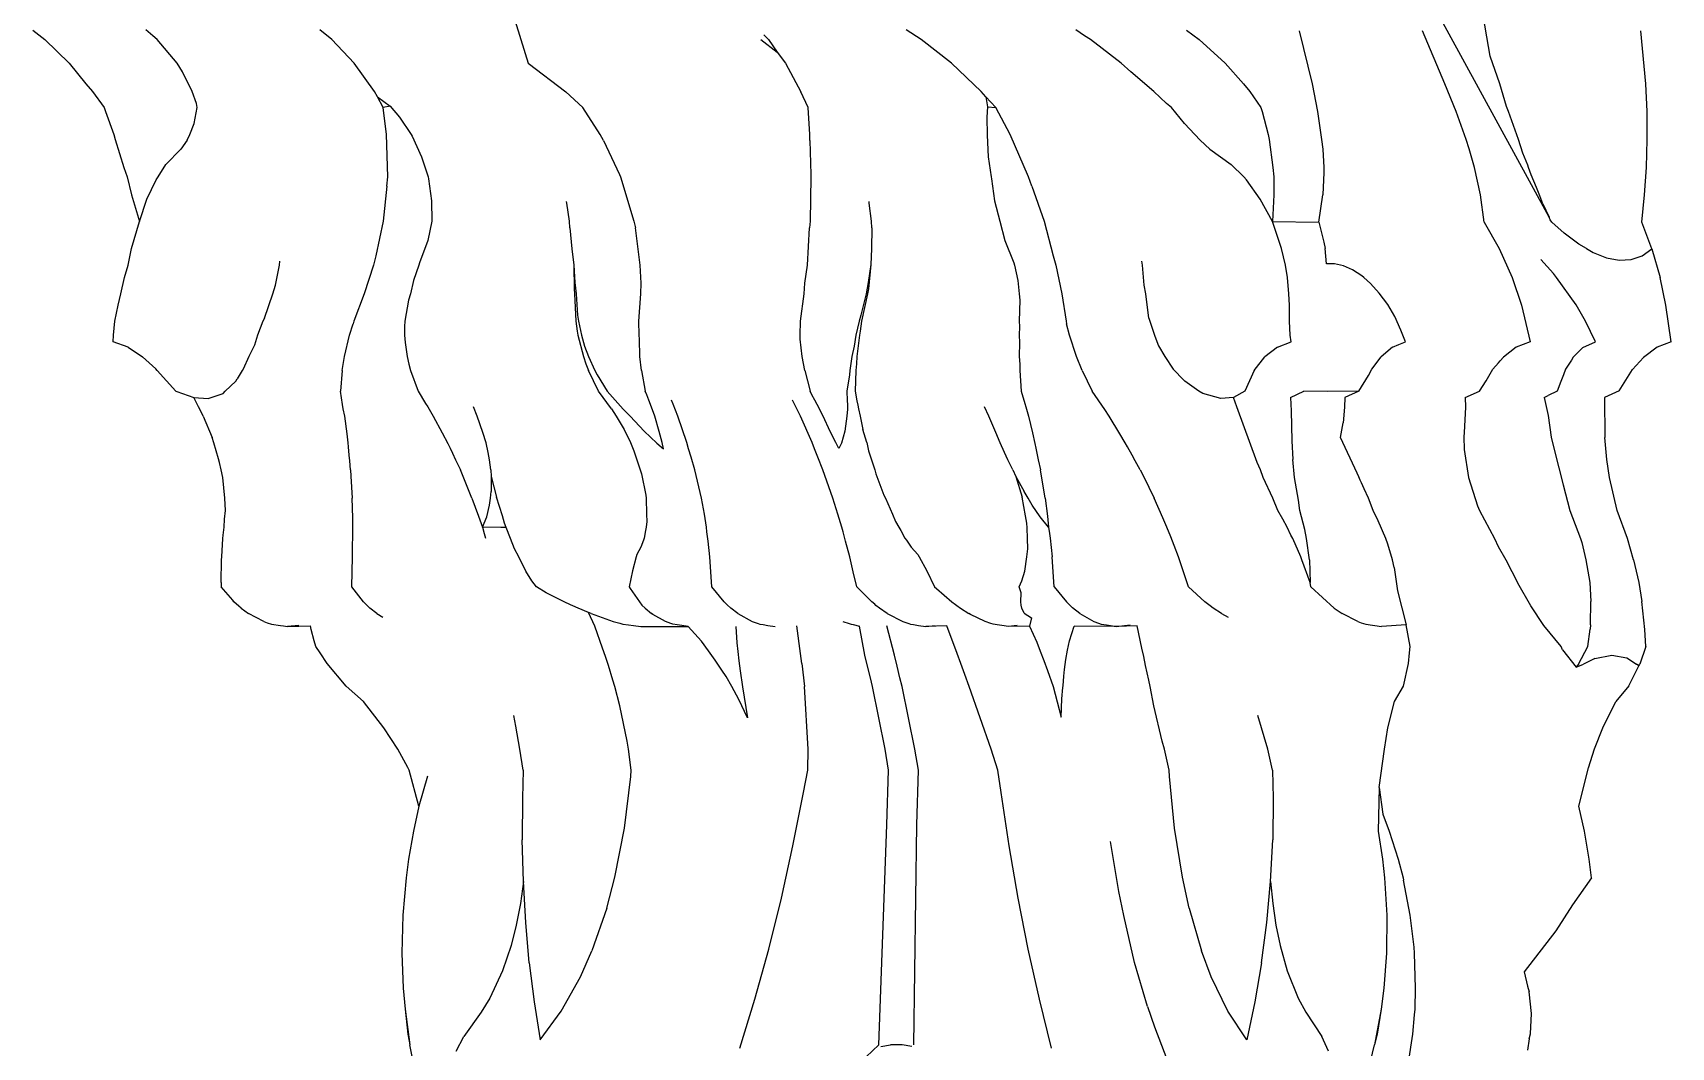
# Model space of a CAD drawing. Extents: x -1563 to 1637, y -685 to 815.
# Drawn here: x -547.8 to -463.1, y -58.3 to -5.8 of the extents above; entities that cross this region are included whole.
import ezdxf

# ---------------------------------------------------------------- set-up
doc = ezdxf.new("R2010")
doc.units = 0
doc.header["$MEASUREMENT"] = 0
doc.layers.get('0').update_dxf_attribs({"linetype": 'CONTINUOUS'})

msp = doc.modelspace()

# ---------------------------------------------------------------- linework, layer by layer
at = {"color": 22}
for p, q in [((-524.596, 0.547), (-522.147, -7.395)), ((-469.373, -15.362), (-475.547, -4.029)), ((-472.421, -7.045), (-472.868, -4.439)), ((-547.75, -5.702), (-547.125, -6.182)), ((-541.539, -5.983), (-541.9, -5.68)), ((-532.29, -6.182), (-532.904, -5.68)), ((-501.821, -6.182), (-502.607, -5.68)), ((-493.383, -5.983), (-493.83, -5.68)), ((-488.106, -5.702), (-487.45, -6.182)), ((-482.29, -5.724), (-481.617, -8.475)), ((-474.754, -8.475), (-475.912, -5.724)), ((-464.369, -8.475), (-464.634, -5.724)), ((-547.125, -6.182), (-545.866, -7.395)), ((-541.318, -6.182), (-541.539, -5.983)), ((-540.291, -7.395), (-541.318, -6.182)), ((-531.135, -7.395), (-532.29, -6.182)), ((-510.115, -6.182), (-509.271, -6.829)), ((-509.967, -5.936), (-509.726, -6.182)), ((-509.726, -6.182), (-509.271, -6.829)), ((-500.258, -7.395), (-501.821, -6.182)), ((-493.071, -6.182), (-493.383, -5.983)), ((-491.488, -7.395), (-493.071, -6.182)), ((-487.45, -6.182), (-486.107, -7.395)), ((-545.866, -7.395), (-545.004, -8.475)), ((-540.01, -7.856), (-540.291, -7.395)), ((-530.089, -8.87), (-531.135, -7.395)), ((-522.147, -7.395), (-520.193, -8.889)), ((-509.271, -6.829), (-508.833, -7.395)), ((-508.833, -7.395), (-508.048, -8.889)), ((-498.729, -8.87), (-500.258, -7.395)), ((-490.996, -7.856), (-491.488, -7.395)), ((-486.107, -7.395), (-485.163, -8.475)), ((-471.916, -8.475), (-472.421, -7.045)), ((-539.515, -8.87), (-540.01, -7.856)), ((-489.794, -8.87), (-490.996, -7.856)), ((-545.004, -8.475), (-544.666, -8.87)), ((-544.666, -8.87), (-544.06, -9.7)), ((-539.292, -9.491), (-539.515, -8.87)), ((-529.927, -9.151), (-530.089, -8.87)), ((-529.927, -9.151), (-529.284, -9.624)), ((-529.629, -9.7), (-529.927, -9.151)), ((-519.319, -9.7), (-520.193, -8.889)), ((-507.663, -9.7), (-508.048, -8.889)), ((-498.476, -9.151), (-498.729, -8.87)), ((-497.967, -9.7), (-498.476, -9.151)), ((-498.476, -9.151), (-498.392, -9.654)), ((-489.138, -9.491), (-489.794, -8.87)), ((-485.163, -8.475), (-484.838, -8.87)), ((-484.838, -8.87), (-484.262, -9.7)), ((-481.617, -8.475), (-481.346, -9.91)), ((-474.176, -9.91), (-474.754, -8.475)), ((-471.565, -9.638), (-471.916, -8.475)), ((-464.307, -9.91), (-464.369, -8.475)), ((-544.06, -9.7), (-543.992, -9.91)), ((-543.992, -9.91), (-543.564, -11.083)), ((-539.414, -10.529), (-539.248, -9.7)), ((-539.248, -9.7), (-539.292, -9.491)), ((-529.284, -9.624), (-529.629, -9.7)), ((-529.462, -11.083), (-529.629, -9.7)), ((-529.284, -9.624), (-528.788, -10.199)), ((-518.428, -11.083), (-519.319, -9.7)), ((-507.579, -11.083), (-507.663, -9.7)), ((-498.392, -9.654), (-498.433, -10.199)), ((-498.392, -9.654), (-497.967, -9.7)), ((-497.235, -11.083), (-497.967, -9.7)), ((-488.886, -9.7), (-489.138, -9.491)), ((-488.217, -10.529), (-488.886, -9.7)), ((-484.262, -9.7), (-484.2, -9.91)), ((-484.2, -9.91), (-483.892, -11.083)), ((-481.346, -9.91), (-481.125, -11.35)), ((-473.649, -11.35), (-474.176, -9.91)), ((-471.459, -9.91), (-471.565, -9.638)), ((-470.948, -11.35), (-471.459, -9.91)), ((-464.296, -11.35), (-464.307, -9.91)), ((-539.625, -11.083), (-539.414, -10.529)), ((-528.788, -10.199), (-528.193, -11.083)), ((-498.433, -10.199), (-498.419, -11.126)), ((-487.674, -11.083), (-488.217, -10.529)), ((-543.564, -11.083), (-543.491, -11.35)), ((-543.491, -11.35), (-543.044, -12.789)), ((-540.092, -11.842), (-540.871, -12.635)), ((-539.771, -11.389), (-540.092, -11.842)), ((-539.771, -11.389), (-539.625, -11.083)), ((-529.402, -13.283), (-529.462, -11.083)), ((-528.193, -11.083), (-528.143, -11.17)), ((-528.143, -11.17), (-527.66, -12.249)), ((-518.254, -11.402), (-518.428, -11.083)), ((-518.254, -11.402), (-517.415, -13.168)), ((-507.59, -11.402), (-507.579, -11.083)), ((-507.59, -11.402), (-507.536, -13.168)), ((-498.419, -11.126), (-498.365, -12.249)), ((-496.274, -13.283), (-497.235, -11.083)), ((-487.401, -11.389), (-487.674, -11.083)), ((-487.401, -11.389), (-486.898, -11.842)), ((-486.898, -11.842), (-485.807, -12.635)), ((-483.892, -11.083), (-483.847, -11.35)), ((-483.847, -11.35), (-483.654, -12.789)), ((-481.125, -11.35), (-481.066, -11.852)), ((-481.066, -11.852), (-481.012, -12.789)), ((-473.493, -11.824), (-473.649, -11.35)), ((-473.222, -12.789), (-473.493, -11.824)), ((-470.725, -12.05), (-470.948, -11.35)), ((-464.338, -12.789), (-464.296, -11.35)), ((-541.267, -13.283), (-540.871, -12.635)), ((-527.66, -12.249), (-527.31, -13.283)), ((-498.365, -12.249), (-498.204, -13.283)), ((-485.144, -13.283), (-485.807, -12.635)), ((-470.475, -12.679), (-470.725, -12.05)), ((-470.431, -12.789), (-470.475, -12.679)), ((-543.044, -12.789), (-542.871, -13.283)), ((-542.871, -13.283), (-542.638, -14.218)), ((-541.854, -14.439), (-541.375, -13.434)), ((-541.375, -13.434), (-541.267, -13.283)), ((-529.44, -13.763), (-529.402, -13.283)), ((-527.31, -13.283), (-527.287, -13.383)), ((-527.287, -13.383), (-527.143, -14.518)), ((-517.415, -13.168), (-517.368, -13.283)), ((-517.368, -13.283), (-516.672, -15.565)), ((-507.526, -13.283), (-507.563, -15.565)), ((-507.536, -13.168), (-507.526, -13.283)), ((-498.204, -13.283), (-498.199, -13.383)), ((-498.199, -13.383), (-498.03, -14.518)), ((-496.115, -13.763), (-496.274, -13.283)), ((-485.005, -13.434), (-485.144, -13.283)), ((-484.305, -14.439), (-485.005, -13.434)), ((-483.654, -12.789), (-483.605, -13.283)), ((-483.605, -13.283), (-483.605, -14.218)), ((-481.006, -13.049), (-481.059, -14.218)), ((-481.012, -12.789), (-481.006, -13.049)), ((-472.919, -14.218), (-473.222, -12.789)), ((-470.294, -13.17), (-470.431, -12.789)), ((-470.021, -13.83), (-470.294, -13.17)), ((-464.431, -14.218), (-464.338, -12.789)), ((-542.638, -14.218), (-542.233, -15.587)), ((-529.44, -13.763), (-529.638, -15.565)), ((-496.115, -13.763), (-495.466, -15.565)), ((-483.605, -14.218), (-483.67, -15.587)), ((-481.273, -15.631), (-481.059, -14.218)), ((-472.733, -15.631), (-472.919, -14.218)), ((-469.848, -14.254), (-470.021, -13.83)), ((-469.687, -14.683), (-469.848, -14.254)), ((-464.577, -15.631), (-464.431, -14.218)), ((-542.233, -15.587), (-541.854, -14.439)), ((-527.143, -14.518), (-527.125, -15.581)), ((-520.141, -14.648), (-520.153, -14.564)), ((-520.004, -15.565), (-520.141, -14.648)), ((-504.507, -14.648), (-504.518, -14.564)), ((-504.389, -15.565), (-504.507, -14.648)), ((-498.03, -14.518), (-497.769, -15.581)), ((-483.67, -15.587), (-484.305, -14.439)), ((-469.687, -14.683), (-469.373, -15.362)), ((-542.643, -16.989), (-542.233, -15.587)), ((-529.638, -15.565), (-530.019, -17.373)), ((-527.125, -15.581), (-527.334, -16.571)), ((-519.988, -15.92), (-520.004, -15.565)), ((-519.988, -15.92), (-519.89, -17.005)), ((-516.672, -15.565), (-516.601, -15.924)), ((-516.347, -17.848), (-516.601, -15.924)), ((-507.708, -17.848), (-507.605, -15.924)), ((-507.563, -15.565), (-507.605, -15.924)), ((-504.378, -15.92), (-504.395, -17.005)), ((-504.378, -15.92), (-504.389, -15.565)), ((-497.769, -15.581), (-497.509, -16.571)), ((-495.466, -15.565), (-494.996, -17.373)), ((-483.208, -16.989), (-483.67, -15.587)), ((-483.67, -15.587), (-481.273, -15.631)), ((-481.273, -15.631), (-481.011, -16.65)), ((-472.733, -15.631), (-471.954, -16.989)), ((-469.31, -15.5), (-469.373, -15.362)), ((-469.227, -15.631), (-469.31, -15.5)), ((-468.597, -16.197), (-469.227, -15.631)), ((-464.058, -17.009), (-464.577, -15.631)), ((-527.334, -16.571), (-527.761, -17.734)), ((-497.509, -16.571), (-497.041, -17.734)), ((-481.011, -16.65), (-480.949, -16.989)), ((-467.829, -16.762), (-468.597, -16.197)), ((-467.428, -16.989), (-467.829, -16.762)), ((-542.819, -17.848), (-542.643, -16.989)), ((-534.995, -17.848), (-534.971, -17.645)), ((-530.019, -17.373), (-530.134, -17.848)), ((-527.761, -17.734), (-527.79, -17.848)), ((-519.89, -17.005), (-519.783, -17.848)), ((-504.395, -17.005), (-504.428, -17.816)), ((-497.041, -17.734), (-497.007, -17.848)), ((-494.996, -17.373), (-494.861, -17.848)), ((-490.392, -17.848), (-490.426, -17.645)), ((-482.998, -17.848), (-483.208, -16.989)), ((-480.873, -17.785), (-480.949, -16.989)), ((-480.453, -17.784), (-480.873, -17.785)), ((-480.004, -17.888), (-480.453, -17.784)), ((-471.954, -16.989), (-471.283, -18.49)), ((-469.145, -18.28), (-469.792, -17.558)), ((-467.428, -16.989), (-467.098, -17.186)), ((-467.098, -17.186), (-466.408, -17.462)), ((-466.408, -17.462), (-465.747, -17.585)), ((-465.747, -17.585), (-465.127, -17.553)), ((-465.127, -17.553), (-464.558, -17.371)), ((-464.558, -17.371), (-464.058, -17.009)), ((-464.058, -17.009), (-463.635, -18.49)), ((-543.19, -19.331), (-543.006, -18.49)), ((-543.006, -18.49), (-542.819, -17.848)), ((-535.207, -18.879), (-534.995, -17.848)), ((-530.134, -17.848), (-530.622, -19.331)), ((-527.79, -17.848), (-528.069, -18.643)), ((-519.783, -17.848), (-519.766, -19.076)), ((-519.783, -17.848), (-519.728, -18.746)), ((-516.309, -18.776), (-516.347, -17.848)), ((-507.838, -18.776), (-507.708, -17.848)), ((-504.428, -17.816), (-504.561, -18.746)), ((-504.428, -17.816), (-504.555, -19.076)), ((-497.007, -17.848), (-496.833, -18.643)), ((-494.861, -17.848), (-494.561, -19.331)), ((-490.299, -18.879), (-490.392, -17.848)), ((-482.893, -18.49), (-482.998, -17.848)), ((-482.814, -19.331), (-482.893, -18.49)), ((-479.536, -18.096), (-480.004, -17.888)), ((-479.055, -18.402), (-479.536, -18.096)), ((-478.949, -18.49), (-479.055, -18.402)), ((-478.592, -18.804), (-478.949, -18.49)), ((-471.283, -18.49), (-470.799, -19.911)), ((-468.978, -18.49), (-469.145, -18.28)), ((-467.968, -19.893), (-468.978, -18.49)), ((-463.329, -19.911), (-463.635, -18.49)), ((-543.343, -19.911), (-543.19, -19.331)), ((-535.767, -20.58), (-535.342, -19.331)), ((-535.342, -19.331), (-535.207, -18.879)), ((-530.622, -19.331), (-531.151, -20.752)), ((-528.231, -19.331), (-528.322, -19.654)), ((-528.069, -18.643), (-528.231, -19.331)), ((-519.766, -19.076), (-519.744, -19.331)), ((-519.744, -19.331), (-519.681, -20.752)), ((-519.728, -18.746), (-519.663, -19.331)), ((-519.663, -19.331), (-519.59, -20.433)), ((-516.417, -20.752), (-516.321, -19.331)), ((-516.321, -19.331), (-516.309, -18.776)), ((-508.059, -20.752), (-507.882, -19.331)), ((-507.882, -19.331), (-507.838, -18.776)), ((-504.676, -19.331), (-504.94, -20.433)), ((-504.599, -19.331), (-504.909, -20.752)), ((-504.561, -18.746), (-504.676, -19.331)), ((-504.555, -19.076), (-504.599, -19.331)), ((-496.833, -18.643), (-496.754, -19.331)), ((-496.754, -19.331), (-496.73, -19.654)), ((-494.561, -19.331), (-494.337, -20.752)), ((-490.222, -19.331), (-490.299, -18.879)), ((-490.057, -20.58), (-490.222, -19.331)), ((-482.783, -19.911), (-482.814, -19.331)), ((-478.145, -19.294), (-478.592, -18.804)), ((-477.7, -19.887), (-478.145, -19.294)), ((-543.504, -20.752), (-543.343, -19.911)), ((-528.322, -19.654), (-528.509, -20.752)), ((-496.73, -19.654), (-496.757, -20.752)), ((-482.796, -20.752), (-482.783, -19.911)), ((-477.351, -20.504), (-477.7, -19.887)), ((-470.799, -19.911), (-470.354, -21.813)), ((-467.488, -20.743), (-467.968, -19.893)), ((-463.055, -21.813), (-463.329, -19.911)), ((-543.585, -21.473), (-543.504, -20.752)), ((-535.85, -20.752), (-536.136, -21.473)), ((-535.767, -20.58), (-535.85, -20.752)), ((-531.379, -21.473), (-531.188, -20.877)), ((-531.151, -20.752), (-531.188, -20.877)), ((-528.532, -21.011), (-528.535, -21.473)), ((-528.509, -20.752), (-528.532, -21.011)), ((-519.681, -20.752), (-519.617, -21.267)), ((-519.59, -20.433), (-519.547, -20.752)), ((-519.547, -20.752), (-519.392, -21.473)), ((-516.409, -21.473), (-516.417, -20.752)), ((-508.083, -21.473), (-508.059, -20.752)), ((-505.037, -20.752), (-505.201, -21.473)), ((-504.94, -20.433), (-505.037, -20.752)), ((-504.909, -20.752), (-504.982, -21.267)), ((-496.757, -20.752), (-496.744, -21.011)), ((-496.744, -21.011), (-496.757, -21.473)), ((-494.337, -20.752), (-494.308, -20.877)), ((-494.155, -21.473), (-494.308, -20.877)), ((-490.057, -20.58), (-490.012, -20.752)), ((-490.012, -20.752), (-489.773, -21.473)), ((-482.753, -21.473), (-482.796, -20.752)), ((-477.026, -21.205), (-477.351, -20.504)), ((-466.966, -21.813), (-467.488, -20.743)), ((-543.597, -21.813), (-543.585, -21.473)), ((-542.827, -22.09), (-543.597, -21.813)), ((-536.296, -21.986), (-536.585, -22.572)), ((-536.136, -21.473), (-536.296, -21.986)), ((-531.641, -22.572), (-531.379, -21.473)), ((-528.535, -21.473), (-528.506, -21.849)), ((-528.506, -21.849), (-528.401, -22.572)), ((-519.617, -21.267), (-519.579, -21.473)), ((-519.579, -21.473), (-519.289, -22.572)), ((-519.392, -21.473), (-519.225, -22.036)), ((-516.39, -21.67), (-516.409, -21.473)), ((-516.363, -22.572), (-516.39, -21.67)), ((-508.074, -21.67), (-508.083, -21.473)), ((-507.979, -22.572), (-508.074, -21.67)), ((-505.201, -21.473), (-505.285, -22.036)), ((-505.023, -21.473), (-505.155, -22.572)), ((-504.982, -21.267), (-505.023, -21.473)), ((-496.757, -21.473), (-496.74, -21.849)), ((-496.74, -21.849), (-496.755, -22.572)), ((-493.793, -22.572), (-494.155, -21.473)), ((-489.773, -21.473), (-489.589, -21.927)), ((-489.589, -21.927), (-489.556, -22.016)), ((-489.556, -22.016), (-489.233, -22.572)), ((-483.41, -22.09), (-482.707, -21.813)), ((-482.707, -21.813), (-482.753, -21.473)), ((-477.457, -22.09), (-477.132, -21.956)), ((-477.132, -21.956), (-476.796, -21.813)), ((-476.796, -21.813), (-477.026, -21.205)), ((-470.354, -21.813), (-471.062, -22.09)), ((-467.616, -22.108), (-466.966, -21.813)), ((-463.055, -21.813), (-463.783, -22.09)), ((-542.827, -22.09), (-542.082, -22.589)), ((-541.387, -23.212), (-542.082, -22.589)), ((-536.585, -22.572), (-536.873, -23.22)), ((-531.757, -23.299), (-531.641, -22.572)), ((-528.401, -22.572), (-528.313, -22.962)), ((-519.289, -22.572), (-519.158, -22.952)), ((-519.225, -22.036), (-519.026, -22.572)), ((-519.026, -22.572), (-518.699, -23.299)), ((-516.285, -23.299), (-516.363, -22.572)), ((-507.847, -23.299), (-507.979, -22.572)), ((-505.406, -22.572), (-505.513, -23.299)), ((-505.285, -22.036), (-505.406, -22.572)), ((-505.155, -22.572), (-505.172, -22.952)), ((-496.755, -22.572), (-496.734, -22.962)), ((-493.5, -23.299), (-493.793, -22.572)), ((-489.233, -22.572), (-488.799, -23.22)), ((-484.609, -23.299), (-484.061, -22.589)), ((-483.41, -22.09), (-484.061, -22.589)), ((-478.467, -23.132), (-478.161, -22.743)), ((-478.161, -22.743), (-478.05, -22.596)), ((-477.457, -22.09), (-478.05, -22.596)), ((-471.986, -22.898), (-471.901, -22.793)), ((-471.901, -22.793), (-471.731, -22.599)), ((-471.062, -22.09), (-471.731, -22.599)), ((-468.216, -22.756), (-468.521, -23.227)), ((-468.126, -22.606), (-468.216, -22.756)), ((-468.126, -22.606), (-467.616, -22.108)), ((-464.485, -22.615), (-465.052, -23.247)), ((-463.783, -22.09), (-464.485, -22.615)), ((-541.312, -23.299), (-541.387, -23.212)), ((-540.361, -24.356), (-541.312, -23.299)), ((-536.924, -23.299), (-537.183, -23.732)), ((-536.873, -23.22), (-536.924, -23.299)), ((-531.757, -23.299), (-531.839, -24.356)), ((-528.313, -22.962), (-528.219, -23.299)), ((-528.219, -23.299), (-527.831, -24.356)), ((-519.158, -22.952), (-519.016, -23.299)), ((-518.499, -24.356), (-519.016, -23.299)), ((-518.699, -23.299), (-518.578, -23.526)), ((-518.578, -23.526), (-518.05, -24.356)), ((-516.285, -23.299), (-516.086, -24.356)), ((-507.847, -23.299), (-507.572, -24.356)), ((-505.529, -23.526), (-505.673, -24.356)), ((-505.513, -23.299), (-505.529, -23.526)), ((-505.211, -23.299), (-505.244, -24.356)), ((-505.172, -22.952), (-505.211, -23.299)), ((-496.734, -22.962), (-496.734, -23.299)), ((-496.734, -23.299), (-496.653, -24.356)), ((-493.5, -23.299), (-492.996, -24.356)), ((-488.799, -23.22), (-488.731, -23.299)), ((-488.731, -23.299), (-488.313, -23.732)), ((-484.609, -23.299), (-485.097, -24.37)), ((-479.199, -24.371), (-478.707, -23.555)), ((-478.707, -23.555), (-478.539, -23.224)), ((-478.539, -23.224), (-478.467, -23.132)), ((-472.625, -23.835), (-472.269, -23.226)), ((-472.269, -23.226), (-471.986, -22.898)), ((-468.624, -23.515), (-468.755, -23.87)), ((-468.521, -23.227), (-468.624, -23.515)), ((-465.749, -24.354), (-465.052, -23.247)), ((-540.361, -24.356), (-540.308, -24.377)), ((-540.308, -24.377), (-539.419, -24.687)), ((-538.678, -24.741), (-537.914, -24.476)), ((-537.914, -24.476), (-537.811, -24.356)), ((-537.811, -24.356), (-537.251, -23.846)), ((-537.251, -23.846), (-537.183, -23.732)), ((-531.731, -25.057), (-531.839, -24.356)), ((-527.831, -24.356), (-527.446, -24.995)), ((-517.84, -25.277), (-518.499, -24.356)), ((-517.24, -25.295), (-518.05, -24.356)), ((-516.004, -24.553), (-516.086, -24.356)), ((-515.904, -24.829), (-516.004, -24.553)), ((-507.477, -24.553), (-507.572, -24.356)), ((-507.33, -24.829), (-507.477, -24.553)), ((-505.673, -24.356), (-505.649, -24.854)), ((-505.244, -24.356), (-505.148, -24.862)), ((-496.653, -24.356), (-496.47, -24.995)), ((-492.335, -25.317), (-492.996, -24.356)), ((-488.202, -23.846), (-488.313, -23.732)), ((-487.472, -24.356), (-488.202, -23.846)), ((-487.275, -24.476), (-487.472, -24.356)), ((-486.337, -24.741), (-487.275, -24.476)), ((-485.097, -24.37), (-485.686, -24.687)), ((-482.739, -24.687), (-482.042, -24.369)), ((-480.841, -24.381), (-482.042, -24.369)), ((-479.199, -24.371), (-480.841, -24.381)), ((-479.199, -24.371), (-479.93, -24.687)), ((-473.707, -24.687), (-472.959, -24.362)), ((-472.959, -24.362), (-472.625, -23.835)), ((-468.943, -24.358), (-469.417, -24.59)), ((-468.755, -23.87), (-468.943, -24.358)), ((-465.749, -24.354), (-466.512, -24.687)), ((-539.186, -25.166), (-539.419, -24.687)), ((-539.419, -24.687), (-538.678, -24.741)), ((-539.12, -25.302), (-539.186, -25.166)), ((-538.946, -25.663), (-539.12, -25.302)), ((-531.699, -25.27), (-531.731, -25.057)), ((-531.625, -25.663), (-531.699, -25.27)), ((-527.446, -24.995), (-527.337, -25.177)), ((-527.337, -25.177), (-527.046, -25.663)), ((-524.772, -25.663), (-524.963, -25.178)), ((-517.84, -25.277), (-517.59, -25.663)), ((-517.24, -25.295), (-516.873, -25.663)), ((-515.822, -25.057), (-515.904, -24.829)), ((-515.603, -25.663), (-515.822, -25.057)), ((-514.648, -25.044), (-514.735, -24.82)), ((-514.406, -25.663), (-514.648, -25.044)), ((-508.372, -25.044), (-508.484, -24.82)), ((-508.064, -25.663), (-508.372, -25.044)), ((-507.21, -25.057), (-507.33, -24.829)), ((-506.891, -25.663), (-507.21, -25.057)), ((-505.629, -25.295), (-505.663, -25.663)), ((-505.649, -24.854), (-505.639, -25.074)), ((-505.639, -25.074), (-505.629, -25.295)), ((-505.148, -24.862), (-505.108, -25.08)), ((-505.108, -25.08), (-505.071, -25.277)), ((-505.071, -25.277), (-504.975, -25.663)), ((-498.323, -25.663), (-498.553, -25.178)), ((-496.47, -24.995), (-496.418, -25.177)), ((-496.418, -25.177), (-496.279, -25.663)), ((-492.109, -25.663), (-492.335, -25.317)), ((-485.686, -24.687), (-486.337, -24.741)), ((-485.505, -25.166), (-485.686, -24.687)), ((-484.458, -28.048), (-485.505, -25.166)), ((-482.739, -24.687), (-482.697, -25.38)), ((-482.697, -25.38), (-482.664, -26.928)), ((-479.944, -25.197), (-480.019, -26.001)), ((-479.93, -24.687), (-479.944, -25.197)), ((-473.697, -25.182), (-473.765, -26.497)), ((-473.707, -24.687), (-473.697, -25.182)), ((-469.621, -24.687), (-469.417, -24.59)), ((-469.621, -24.687), (-469.425, -25.628)), ((-466.512, -24.687), (-466.494, -26.756)), ((-538.946, -25.663), (-538.475, -26.756)), ((-531.501, -26.57), (-531.625, -25.663)), ((-527.046, -25.663), (-526.583, -26.516)), ((-524.492, -26.493), (-524.772, -25.663)), ((-517.59, -25.663), (-517.188, -26.345)), ((-516.873, -25.663), (-516.154, -26.428)), ((-515.365, -26.442), (-515.603, -25.663)), ((-513.943, -27.025), (-514.406, -25.663)), ((-507.462, -27.025), (-508.064, -25.663)), ((-506.523, -26.442), (-506.891, -25.663)), ((-505.663, -25.663), (-505.771, -26.428)), ((-504.975, -25.663), (-504.841, -26.345)), ((-497.973, -26.493), (-498.323, -25.663)), ((-496.279, -25.663), (-496.076, -26.516)), ((-491.562, -26.57), (-492.109, -25.663)), ((-480.147, -26.766), (-480.019, -26.001)), ((-469.425, -25.628), (-469.253, -26.745)), ((-538.383, -27.031), (-538.475, -26.756)), ((-538.263, -27.443), (-538.383, -27.031)), ((-531.442, -27.033), (-531.501, -26.57)), ((-531.424, -27.241), (-531.442, -27.033)), ((-526.583, -26.516), (-526.293, -27.062)), ((-526.293, -27.062), (-526.173, -27.307)), ((-524.315, -27.034), (-524.492, -26.493)), ((-524.214, -27.541), (-524.315, -27.034)), ((-517.188, -26.345), (-516.86, -27.025)), ((-516.86, -27.025), (-516.682, -27.44)), ((-516.154, -26.428), (-515.489, -27.052)), ((-515.489, -27.052), (-515.146, -27.344)), ((-515.208, -27.025), (-515.365, -26.442)), ((-515.146, -27.344), (-515.208, -27.025)), ((-513.846, -27.348), (-513.943, -27.025)), ((-507.338, -27.348), (-507.462, -27.025)), ((-506.234, -27.025), (-506.523, -26.442)), ((-506.09, -27.33), (-506.234, -27.025)), ((-505.946, -27.052), (-506.09, -27.33)), ((-505.771, -26.428), (-505.946, -27.052)), ((-504.643, -27.025), (-504.841, -26.345)), ((-504.643, -27.025), (-504.544, -27.44)), ((-497.75, -27.034), (-497.973, -26.493)), ((-497.52, -27.541), (-497.75, -27.034)), ((-496.076, -26.516), (-495.951, -27.062)), ((-495.951, -27.062), (-495.903, -27.307)), ((-491.286, -27.033), (-491.562, -26.57)), ((-491.169, -27.241), (-491.286, -27.033)), ((-482.664, -26.928), (-482.617, -27.898)), ((-479.284, -28.603), (-480.147, -26.766)), ((-473.765, -26.497), (-473.777, -26.725)), ((-473.777, -26.725), (-473.757, -27.377)), ((-469.253, -26.745), (-469.084, -27.449)), ((-466.383, -27.898), (-466.494, -26.756)), ((-538.143, -27.855), (-538.263, -27.443)), ((-538.095, -28.048), (-538.143, -27.855)), ((-531.387, -27.674), (-531.424, -27.241)), ((-531.361, -27.971), (-531.387, -27.674)), ((-526.173, -27.307), (-526.048, -27.575)), ((-526.048, -27.575), (-525.892, -27.908)), ((-525.892, -27.908), (-525.648, -28.438)), ((-524.141, -27.911), (-524.214, -27.541)), ((-524.075, -28.438), (-524.141, -27.911)), ((-516.682, -27.44), (-516.555, -27.802)), ((-516.555, -27.802), (-516.345, -28.438)), ((-513.711, -27.784), (-513.846, -27.348)), ((-513.526, -28.438), (-513.711, -27.784)), ((-507.167, -27.784), (-507.338, -27.348)), ((-506.905, -28.438), (-507.167, -27.784)), ((-504.544, -27.44), (-504.426, -27.802)), ((-504.426, -27.802), (-504.218, -28.438)), ((-497.352, -27.911), (-497.52, -27.541)), ((-497.084, -28.438), (-497.352, -27.911)), ((-495.903, -27.307), (-495.846, -27.575)), ((-495.846, -27.575), (-495.774, -27.908)), ((-495.774, -27.908), (-495.663, -28.438)), ((-490.927, -27.674), (-491.169, -27.241)), ((-490.76, -27.971), (-490.927, -27.674)), ((-482.527, -28.819), (-482.617, -27.898)), ((-473.757, -27.377), (-473.535, -28.834)), ((-469.084, -27.449), (-468.646, -29.212)), ((-466.246, -28.819), (-466.383, -27.898)), ((-538.004, -28.438), (-538.095, -28.048)), ((-537.932, -28.819), (-538.004, -28.438)), ((-531.323, -28.438), (-531.361, -27.971)), ((-531.323, -28.438), (-531.312, -28.763)), ((-531.312, -28.763), (-531.232, -29.896)), ((-525.051, -29.896), (-525.648, -28.438)), ((-524.075, -28.438), (-524.049, -28.773)), ((-524.049, -28.773), (-524.051, -29.552)), ((-524.049, -28.773), (-523.774, -29.851)), ((-516.345, -28.438), (-516.289, -28.631)), ((-516.289, -28.631), (-516.059, -29.749)), ((-513.187, -29.896), (-513.526, -28.438)), ((-506.392, -29.896), (-506.905, -28.438)), ((-504.218, -28.438), (-504.163, -28.631)), ((-504.163, -28.631), (-503.75, -29.749)), ((-497.084, -28.438), (-496.926, -28.773)), ((-496.926, -28.773), (-496.507, -29.552)), ((-496.926, -28.773), (-496.598, -29.851)), ((-495.418, -29.896), (-495.663, -28.438)), ((-490.499, -28.438), (-490.76, -27.971)), ((-490.499, -28.438), (-490.331, -28.763)), ((-490.331, -28.763), (-489.787, -29.896)), ((-484.294, -28.438), (-484.458, -28.048)), ((-484.149, -28.819), (-484.294, -28.438)), ((-479.199, -28.796), (-479.284, -28.603)), ((-479.128, -28.958), (-479.199, -28.796)), ((-537.828, -29.896), (-537.932, -28.819)), ((-524.084, -29.896), (-524.051, -29.552)), ((-496.293, -29.896), (-496.507, -29.552)), ((-483.653, -29.896), (-484.149, -28.819)), ((-482.314, -30.006), (-482.527, -28.819)), ((-479.063, -29.103), (-479.128, -28.958)), ((-478.921, -29.418), (-479.063, -29.103)), ((-478.705, -29.898), (-478.921, -29.418)), ((-473.535, -28.834), (-473.064, -30.301)), ((-468.646, -29.212), (-468.288, -30.53)), ((-465.843, -30.53), (-466.246, -28.819)), ((-537.795, -30.53), (-537.828, -29.896)), ((-531.211, -30.908), (-531.232, -29.896)), ((-525.051, -29.896), (-524.716, -30.83)), ((-524.286, -30.853), (-524.135, -30.258)), ((-524.135, -30.258), (-524.084, -29.896)), ((-523.477, -30.815), (-523.774, -29.851)), ((-516.059, -29.749), (-516.047, -29.896)), ((-516.047, -29.896), (-516.019, -30.725)), ((-513.034, -30.724), (-513.187, -29.896)), ((-506.141, -30.724), (-506.392, -29.896)), ((-503.75, -29.749), (-503.679, -29.896)), ((-503.679, -29.896), (-503.314, -30.725)), ((-496.427, -30.815), (-496.598, -29.851)), ((-496.082, -30.258), (-496.293, -29.896)), ((-495.676, -30.853), (-496.082, -30.258)), ((-495.418, -29.896), (-495.297, -30.83)), ((-489.339, -30.908), (-489.787, -29.896)), ((-483.385, -30.53), (-483.653, -29.896)), ((-482.246, -30.53), (-482.314, -30.006)), ((-478.468, -30.53), (-478.705, -29.898)), ((-473.064, -30.301), (-472.97, -30.53)), ((-537.865, -31.401), (-537.831, -30.989)), ((-537.831, -30.989), (-537.795, -30.53)), ((-531.204, -31.403), (-531.211, -30.908)), ((-524.716, -30.83), (-524.505, -31.39)), ((-524.505, -31.39), (-524.286, -30.853)), ((-523.362, -31.196), (-523.477, -30.815)), ((-523.272, -31.414), (-523.362, -31.196)), ((-516.007, -31.103), (-516.05, -31.404)), ((-516.019, -30.725), (-516.007, -31.103)), ((-512.926, -31.404), (-513.034, -30.724)), ((-505.929, -31.404), (-506.141, -30.724)), ((-503.314, -30.725), (-503.149, -31.103)), ((-503.149, -31.103), (-502.975, -31.404)), ((-496.361, -31.196), (-496.427, -30.815)), ((-496.349, -31.428), (-496.361, -31.196)), ((-495.24, -31.39), (-495.676, -30.853)), ((-495.297, -30.83), (-495.24, -31.39)), ((-489.123, -31.403), (-489.339, -30.908)), ((-483.136, -30.989), (-483.385, -30.53)), ((-482.915, -31.401), (-483.136, -30.989)), ((-481.998, -31.523), (-482.246, -30.53)), ((-478.199, -31.068), (-478.468, -30.53)), ((-477.807, -31.983), (-478.199, -31.068)), ((-472.97, -30.53), (-472.192, -31.983)), ((-468.288, -30.53), (-467.74, -31.983)), ((-465.317, -31.983), (-465.843, -30.53)), ((-537.978, -32.925), (-537.932, -31.983)), ((-537.932, -31.983), (-537.911, -31.804)), ((-537.911, -31.804), (-537.865, -31.401)), ((-531.224, -32.343), (-531.213, -31.887)), ((-531.213, -31.887), (-531.204, -31.403)), ((-524.505, -31.39), (-524.423, -31.716)), ((-523.559, -31.414), (-524.505, -31.39)), ((-524.423, -31.716), (-524.348, -31.972)), ((-523.272, -31.414), (-523.559, -31.414)), ((-523.05, -31.987), (-523.272, -31.414)), ((-522.849, -32.516), (-523.05, -31.987)), ((-516.187, -32.072), (-516.313, -32.431)), ((-516.148, -31.958), (-516.187, -32.072)), ((-516.079, -31.569), (-516.148, -31.958)), ((-516.05, -31.404), (-516.079, -31.569)), ((-512.898, -31.632), (-512.926, -31.404)), ((-512.84, -32.114), (-512.898, -31.632)), ((-512.748, -32.925), (-512.84, -32.114)), ((-505.866, -31.632), (-505.929, -31.404)), ((-505.733, -32.114), (-505.866, -31.632)), ((-505.514, -32.925), (-505.733, -32.114)), ((-502.975, -31.404), (-502.884, -31.569)), ((-502.884, -31.569), (-502.67, -31.958)), ((-502.67, -31.958), (-502.589, -32.072)), ((-502.589, -32.072), (-502.338, -32.431)), ((-496.334, -31.987), (-496.349, -31.428)), ((-496.321, -32.516), (-496.334, -31.987)), ((-495.24, -31.39), (-495.19, -31.716)), ((-495.19, -31.716), (-495.162, -31.972)), ((-495.162, -31.972), (-495.059, -32.925)), ((-488.925, -31.887), (-489.123, -31.403)), ((-488.741, -32.343), (-488.925, -31.887)), ((-482.71, -31.804), (-482.915, -31.401)), ((-482.62, -31.983), (-482.71, -31.804)), ((-482.207, -32.925), (-482.62, -31.983)), ((-481.906, -31.983), (-481.998, -31.523)), ((-481.761, -33.081), (-481.906, -31.983)), ((-477.703, -32.271), (-477.807, -31.983)), ((-472.192, -31.983), (-472.002, -32.39)), ((-467.74, -31.983), (-467.677, -32.185)), ((-464.997, -33.081), (-465.317, -31.983)), ((-537.992, -33.081), (-537.978, -32.925)), ((-531.262, -34.484), (-531.217, -32.925)), ((-531.217, -32.925), (-531.224, -32.343)), ((-522.633, -32.925), (-522.849, -32.516)), ((-522.268, -33.677), (-522.633, -32.925)), ((-516.552, -32.925), (-516.753, -33.655)), ((-516.526, -32.815), (-516.552, -32.925)), ((-516.313, -32.431), (-516.526, -32.815)), ((-512.693, -33.698), (-512.748, -32.925)), ((-505.338, -33.698), (-505.514, -32.925)), ((-502.338, -32.431), (-501.998, -32.815)), ((-501.998, -32.815), (-501.933, -32.925)), ((-501.933, -32.925), (-501.532, -33.655)), ((-496.476, -33.677), (-496.366, -32.925)), ((-496.366, -32.925), (-496.321, -32.516)), ((-494.95, -34.484), (-495.059, -32.925)), ((-488.526, -32.925), (-488.741, -32.343)), ((-488.005, -34.484), (-488.526, -32.925)), ((-482.144, -33.081), (-482.207, -32.925)), ((-477.464, -33.081), (-477.703, -32.271)), ((-472.002, -32.39), (-471.597, -33.081)), ((-467.677, -32.185), (-467.464, -33.081)), ((-538.013, -34.258), (-537.992, -33.081)), ((-521.956, -34.173), (-522.268, -33.677)), ((-516.753, -33.655), (-516.918, -34.484)), ((-512.656, -34.484), (-512.693, -33.698)), ((-505.148, -34.484), (-505.338, -33.698)), ((-501.532, -33.655), (-501.141, -34.484)), ((-496.616, -34.173), (-496.476, -33.677)), ((-481.719, -34.258), (-482.144, -33.081)), ((-481.761, -33.081), (-481.719, -34.258)), ((-477.372, -33.487), (-477.464, -33.081)), ((-477.372, -33.487), (-477.204, -34.695)), ((-471.597, -33.081), (-470.976, -34.283)), ((-467.464, -33.081), (-467.268, -34.258)), ((-464.997, -33.081), (-464.736, -34.258)), ((-538.013, -34.258), (-538.005, -34.484)), ((-537.417, -35.178), (-538.005, -34.484)), ((-530.652, -35.256), (-531.262, -34.484)), ((-521.707, -34.484), (-521.956, -34.173)), ((-521.212, -34.788), (-521.707, -34.484)), ((-516.918, -34.484), (-516.862, -34.575)), ((-516.862, -34.575), (-516.391, -35.256)), ((-512.005, -35.256), (-512.656, -34.484)), ((-504.375, -35.256), (-505.148, -34.484)), ((-501.141, -34.484), (-501.029, -34.575)), ((-501.029, -34.575), (-500.243, -35.256)), ((-496.753, -34.484), (-496.616, -34.173)), ((-496.658, -34.788), (-496.753, -34.484)), ((-494.95, -34.484), (-494.315, -35.256)), ((-487.162, -35.256), (-488.005, -34.484)), ((-481.686, -34.484), (-481.719, -34.258)), ((-480.474, -35.59), (-481.686, -34.484)), ((-477.204, -34.695), (-476.751, -36.448)), ((-470.306, -35.457), (-470.976, -34.283)), ((-467.268, -34.258), (-467.216, -35.248)), ((-464.736, -34.258), (-464.573, -35.246)), ((-537.349, -35.256), (-537.417, -35.178)), ((-537.095, -35.489), (-537.349, -35.256)), ((-536.982, -35.59), (-537.095, -35.489)), ((-530.444, -35.468), (-530.652, -35.256)), ((-530.322, -35.59), (-530.444, -35.468)), ((-520.281, -35.256), (-521.212, -34.788)), ((-519.947, -35.409), (-520.281, -35.256)), ((-519.839, -35.46), (-519.947, -35.409)), ((-519.55, -35.59), (-519.839, -35.46)), ((-516.391, -35.256), (-516.259, -35.423)), ((-516.259, -35.423), (-516.094, -35.59)), ((-511.849, -35.409), (-512.005, -35.256)), ((-511.66, -35.59), (-511.849, -35.409)), ((-504.23, -35.379), (-504.375, -35.256)), ((-504.164, -35.439), (-504.23, -35.379)), ((-503.98, -35.59), (-504.164, -35.439)), ((-500.243, -35.256), (-500.057, -35.395)), ((-500.057, -35.395), (-499.987, -35.451)), ((-499.987, -35.451), (-499.796, -35.59)), ((-496.669, -35.256), (-496.658, -34.788)), ((-496.656, -35.435), (-496.669, -35.256)), ((-496.616, -35.59), (-496.656, -35.435)), ((-494.315, -35.256), (-494.129, -35.443)), ((-494.129, -35.443), (-494.001, -35.57)), ((-493.626, -35.868), (-494.001, -35.57)), ((-486.892, -35.468), (-487.162, -35.256)), ((-486.734, -35.59), (-486.892, -35.468)), ((-469.64, -36.48), (-470.306, -35.457)), ((-467.23, -36.447), (-467.216, -35.248)), ((-464.414, -36.69), (-464.573, -35.246)), ((-536.982, -35.59), (-536.603, -35.868)), ((-535.814, -36.281), (-536.603, -35.868)), ((-535.814, -36.281), (-535.636, -36.336)), ((-535.636, -36.336), (-535.408, -36.41)), ((-535.408, -36.41), (-534.943, -36.476)), ((-529.972, -35.868), (-530.322, -35.59)), ((-529.972, -35.868), (-529.656, -36.044)), ((-519.025, -35.805), (-519.55, -35.59)), ((-518.974, -35.825), (-519.025, -35.805)), ((-518.695, -36.508), (-519.025, -35.805)), ((-518.88, -35.868), (-518.974, -35.825)), ((-518.88, -35.868), (-517.752, -36.281)), ((-517.752, -36.281), (-517.402, -36.367)), ((-517.402, -36.367), (-517.242, -36.408)), ((-517.242, -36.408), (-516.954, -36.445)), ((-516.094, -35.59), (-515.774, -35.868)), ((-515.706, -35.909), (-515.774, -35.868)), ((-515.05, -36.281), (-515.706, -35.909)), ((-514.77, -36.371), (-515.05, -36.281)), ((-514.664, -36.408), (-514.77, -36.371)), ((-514.443, -36.44), (-514.664, -36.408)), ((-511.303, -35.868), (-511.66, -35.59)), ((-511.303, -35.868), (-510.557, -36.281)), ((-510.557, -36.281), (-510.252, -36.379)), ((-510.252, -36.379), (-510.17, -36.407)), ((-510.17, -36.407), (-510.002, -36.432)), ((-505.868, -36.281), (-505.544, -36.385)), ((-505.544, -36.385), (-505.443, -36.406)), ((-505.443, -36.406), (-505.349, -36.426)), ((-503.582, -35.868), (-503.98, -35.59)), ((-503.582, -35.868), (-502.782, -36.281)), ((-502.782, -36.281), (-502.468, -36.379)), ((-502.468, -36.379), (-502.384, -36.407)), ((-502.384, -36.407), (-502.216, -36.432)), ((-499.796, -35.59), (-499.356, -35.868)), ((-499.271, -35.909), (-499.356, -35.868)), ((-498.52, -36.281), (-499.271, -35.909)), ((-498.225, -36.371), (-498.52, -36.281)), ((-498.112, -36.408), (-498.225, -36.371)), ((-497.893, -36.44), (-498.112, -36.408)), ((-496.506, -35.847), (-496.616, -35.59)), ((-496.506, -35.847), (-496.119, -36.083)), ((-496.119, -36.083), (-496.231, -36.507)), ((-493.626, -35.868), (-492.894, -36.281)), ((-492.894, -36.281), (-492.652, -36.361)), ((-492.652, -36.361), (-492.516, -36.409)), ((-492.516, -36.409), (-492.241, -36.451)), ((-486.308, -35.868), (-486.734, -35.59)), ((-486.308, -35.868), (-485.951, -36.044)), ((-480.474, -35.59), (-480.071, -35.868)), ((-479.255, -36.281), (-480.071, -35.868)), ((-479.255, -36.281), (-479.076, -36.336)), ((-479.076, -36.336), (-478.846, -36.41)), ((-478.846, -36.41), (-478.033, -36.531)), ((-534.943, -36.476), (-534.794, -36.501)), ((-534.794, -36.501), (-534.579, -36.531)), ((-534.004, -36.474), (-534.579, -36.531)), ((-534.579, -36.531), (-533.402, -36.502)), ((-533.36, -36.69), (-533.402, -36.502)), ((-533.2, -37.272), (-533.36, -36.69)), ((-518.298, -37.654), (-518.695, -36.508)), ((-516.954, -36.445), (-516.69, -36.484)), ((-516.69, -36.484), (-516.315, -36.531)), ((-516.315, -36.531), (-513.863, -36.531)), ((-514.207, -36.481), (-514.443, -36.44)), ((-513.863, -36.531), (-514.207, -36.481)), ((-513.187, -37.298), (-513.863, -36.531)), ((-511.416, -36.53), (-511.362, -37.371)), ((-510.002, -36.432), (-509.747, -36.477)), ((-509.747, -36.477), (-509.378, -36.531)), ((-508.061, -37.924), (-508.252, -36.503)), ((-505.349, -36.426), (-505.02, -36.512)), ((-504.735, -38.015), (-505.02, -36.512)), ((-503.212, -38.015), (-503.594, -36.503)), ((-502.216, -36.432), (-501.961, -36.477)), ((-501.961, -36.477), (-501.592, -36.531)), ((-501.592, -36.531), (-501.096, -36.478)), ((-500.501, -36.505), (-501.592, -36.531)), ((-499.974, -37.924), (-500.501, -36.505)), ((-497.656, -36.481), (-497.893, -36.44)), ((-497.315, -36.531), (-497.656, -36.481)), ((-496.866, -36.482), (-497.315, -36.531)), ((-496.231, -36.507), (-497.315, -36.531)), ((-496.231, -36.507), (-495.854, -37.346)), ((-494.159, -37.274), (-493.919, -36.508)), ((-491.748, -36.531), (-493.919, -36.508)), ((-492.241, -36.451), (-492.04, -36.487)), ((-492.04, -36.487), (-491.748, -36.531)), ((-491.748, -36.531), (-491.016, -36.453)), ((-490.661, -36.492), (-491.748, -36.531)), ((-490.415, -37.654), (-490.661, -36.492)), ((-476.751, -36.448), (-478.033, -36.531)), ((-476.556, -37.568), (-476.751, -36.448)), ((-468.75, -37.568), (-469.64, -36.48)), ((-467.36, -37.568), (-467.24, -36.673)), ((-467.23, -36.447), (-467.24, -36.673)), ((-464.363, -37.568), (-464.414, -36.69)), ((-533.118, -37.568), (-533.2, -37.272)), ((-532.9, -37.89), (-533.118, -37.568)), ((-532.524, -38.442), (-532.9, -37.89)), ((-518.15, -38.089), (-518.298, -37.654)), ((-517.998, -38.554), (-518.15, -38.089)), ((-512.816, -37.787), (-513.187, -37.298)), ((-512.469, -38.269), (-512.816, -37.787)), ((-511.362, -37.371), (-511.308, -37.827)), ((-511.308, -37.827), (-511.251, -38.313)), ((-507.993, -38.454), (-508.061, -37.924)), ((-504.595, -38.58), (-504.735, -38.015)), ((-503.07, -38.58), (-503.212, -38.015)), ((-499.776, -38.454), (-499.974, -37.924)), ((-495.854, -37.346), (-495.674, -37.803)), ((-495.674, -37.803), (-495.483, -38.288)), ((-494.343, -38.244), (-494.259, -37.763)), ((-494.259, -37.763), (-494.159, -37.274)), ((-490.322, -38.089), (-490.415, -37.654)), ((-490.227, -38.554), (-490.322, -38.089)), ((-476.628, -38.442), (-476.584, -37.89)), ((-476.584, -37.89), (-476.556, -37.568)), ((-468.681, -37.742), (-468.75, -37.568)), ((-468.681, -37.742), (-467.966, -38.639)), ((-467.85, -38.473), (-467.36, -37.568)), ((-466.999, -38.191), (-466.127, -38.022)), ((-466.127, -38.022), (-465.356, -38.152)), ((-464.363, -37.568), (-464.678, -38.473)), ((-531.548, -39.614), (-532.524, -38.442)), ((-517.762, -39.3), (-517.998, -38.554)), ((-512.128, -38.786), (-512.469, -38.269)), ((-511.908, -39.12), (-512.128, -38.786)), ((-511.251, -38.313), (-511.183, -38.83)), ((-511.183, -38.83), (-511.061, -39.658)), ((-507.993, -38.454), (-507.857, -39.633)), ((-504.451, -39.183), (-504.595, -38.58)), ((-502.925, -39.183), (-503.07, -38.58)), ((-499.572, -39.017), (-499.776, -38.454)), ((-495.483, -38.288), (-495.298, -38.805)), ((-495.298, -38.805), (-495.012, -39.633)), ((-494.461, -39.096), (-494.416, -38.762)), ((-494.416, -38.762), (-494.343, -38.244)), ((-490.066, -39.3), (-490.227, -38.554)), ((-476.89, -39.614), (-476.628, -38.442)), ((-467.966, -38.639), (-467.591, -38.473)), ((-467.85, -38.473), (-467.966, -38.639)), ((-466.999, -38.191), (-467.591, -38.473)), ((-465.356, -38.152), (-464.842, -38.48)), ((-465.253, -39.604), (-464.724, -38.564)), ((-464.724, -38.564), (-464.842, -38.48)), ((-464.724, -38.564), (-464.678, -38.473)), ((-530.646, -40.415), (-531.548, -39.614)), ((-517.663, -39.628), (-517.762, -39.3)), ((-517.409, -40.635), (-517.663, -39.628)), ((-511.61, -39.64), (-511.908, -39.12)), ((-511.255, -40.305), (-511.61, -39.64)), ((-511.061, -39.658), (-510.813, -41.252)), ((-507.674, -42.878), (-507.857, -39.633)), ((-504.343, -39.633), (-504.451, -39.183)), ((-503.688, -42.878), (-504.343, -39.633)), ((-502.814, -39.633), (-502.925, -39.183)), ((-502.148, -42.878), (-502.814, -39.633)), ((-499.344, -39.633), (-499.572, -39.017)), ((-498.211, -42.878), (-499.344, -39.633)), ((-495.012, -39.633), (-494.596, -41.228)), ((-494.556, -40.281), (-494.499, -39.682)), ((-494.499, -39.682), (-494.492, -39.598)), ((-494.492, -39.598), (-494.461, -39.096)), ((-489.989, -39.628), (-490.066, -39.3)), ((-489.793, -40.635), (-489.989, -39.628)), ((-477.366, -40.415), (-476.89, -39.614)), ((-465.253, -39.604), (-465.924, -40.415)), ((-529.601, -41.775), (-530.646, -40.415)), ((-517.03, -42.465), (-517.409, -40.635)), ((-510.813, -41.252), (-511.255, -40.305)), ((-494.596, -41.228), (-494.556, -40.281)), ((-489.369, -42.465), (-489.793, -40.635)), ((-477.712, -41.775), (-477.366, -40.415)), ((-466.59, -41.775), (-465.924, -40.415)), ((-522.777, -41.687), (-522.879, -41.126)), ((-483.915, -42.878), (-484.419, -41.126)), ((-528.881, -42.878), (-529.601, -41.775)), ((-522.567, -42.878), (-522.777, -41.687)), ((-477.88, -42.878), (-477.712, -41.775)), ((-467.013, -42.866), (-466.59, -41.775)), ((-528.358, -43.823), (-528.881, -42.878)), ((-522.396, -43.962), (-522.567, -42.878)), ((-516.959, -42.878), (-517.03, -42.465)), ((-516.818, -43.962), (-516.959, -42.878)), ((-507.678, -43.962), (-507.674, -42.878)), ((-503.516, -43.962), (-503.688, -42.878)), ((-501.972, -43.962), (-502.148, -42.878)), ((-497.861, -43.962), (-498.211, -42.878)), ((-489.257, -42.878), (-489.369, -42.465)), ((-489.006, -43.962), (-489.257, -42.878)), ((-483.67, -43.962), (-483.915, -42.878)), ((-478.159, -44.858), (-477.88, -42.878)), ((-467.331, -43.845), (-467.013, -42.866)), ((-528.291, -43.962), (-528.358, -43.823)), ((-527.793, -45.823), (-528.291, -43.962)), ((-522.396, -43.962), (-522.439, -45.402)), ((-516.839, -44.287), (-516.818, -43.962)), ((-507.903, -45.123), (-507.678, -43.962)), ((-503.604, -46.783), (-503.516, -43.962)), ((-502.045, -46.783), (-501.972, -43.962)), ((-497.7, -45.123), (-497.861, -43.962)), ((-488.99, -44.287), (-489.006, -43.962)), ((-483.67, -43.962), (-483.631, -45.402)), ((-467.825, -45.823), (-467.331, -43.845)), ((-527.353, -44.277), (-527.793, -45.823)), ((-517.157, -46.954), (-516.839, -44.287)), ((-488.732, -46.954), (-488.99, -44.287)), ((-478.159, -44.858), (-478.207, -47.113)), ((-478.159, -44.858), (-477.961, -46.233)), ((-522.439, -45.402), (-522.446, -47.561)), ((-508.457, -47.875), (-507.903, -45.123)), ((-497.276, -47.875), (-497.7, -45.123)), ((-483.631, -45.402), (-483.656, -47.561)), ((-527.793, -45.823), (-528.074, -47.113)), ((-477.961, -46.233), (-477.633, -47.113)), ((-467.536, -47.113), (-467.825, -45.823)), ((-528.074, -47.113), (-528.327, -48.569)), ((-517.654, -49.493), (-517.157, -46.954)), ((-504.012, -58.16), (-503.604, -46.783)), ((-502.21, -58.16), (-502.045, -46.783)), ((-488.327, -49.493), (-488.732, -46.954)), ((-478.207, -47.113), (-477.979, -48.569)), ((-477.633, -47.113), (-477.172, -48.569)), ((-467.294, -48.569), (-467.536, -47.113)), ((-522.391, -49.711), (-522.446, -47.561)), ((-509.042, -50.576), (-508.457, -47.875)), ((-496.818, -50.576), (-497.276, -47.875)), ((-491.606, -50.232), (-492.035, -47.648)), ((-483.765, -49.711), (-483.656, -47.561)), ((-528.327, -48.569), (-528.453, -49.523)), ((-477.979, -48.569), (-477.874, -49.523)), ((-477.172, -48.569), (-476.914, -49.523)), ((-467.18, -49.523), (-467.294, -48.569)), ((-528.453, -49.523), (-528.618, -51.465)), ((-522.391, -49.711), (-522.546, -50.862)), ((-522.27, -51.837), (-522.391, -49.711)), ((-518.081, -51.09), (-517.654, -49.493)), ((-487.977, -51.09), (-488.327, -49.493)), ((-483.957, -51.837), (-483.765, -49.711)), ((-483.765, -49.711), (-483.654, -50.862)), ((-477.874, -49.523), (-477.76, -51.465)), ((-476.914, -49.523), (-476.888, -49.642)), ((-476.545, -51.465), (-476.888, -49.642)), ((-467.18, -49.523), (-468.153, -50.922)), ((-509.698, -53.222), (-509.042, -50.576)), ((-496.29, -53.222), (-496.818, -50.576)), ((-491.359, -51.484), (-491.606, -50.232)), ((-528.618, -51.465), (-528.664, -53.422)), ((-522.546, -50.862), (-522.76, -51.972)), ((-518.081, -51.09), (-518.852, -53.309)), ((-490.799, -53.9), (-491.359, -51.484)), ((-487.977, -51.09), (-487.334, -53.309)), ((-483.654, -50.862), (-483.49, -51.972)), ((-477.76, -51.465), (-477.777, -53.422)), ((-476.346, -53.107), (-476.545, -51.465)), ((-468.153, -50.922), (-469.026, -52.276)), ((-522.76, -51.972), (-523.029, -53.028)), ((-522.085, -53.92), (-522.27, -51.837)), ((-484.228, -53.92), (-483.957, -51.837)), ((-483.49, -51.972), (-483.274, -53.028)), ((-469.026, -52.276), (-470.658, -54.393)), ((-523.029, -53.028), (-523.469, -54.331)), ((-519.443, -54.651), (-518.852, -53.309)), ((-510.421, -55.808), (-509.698, -53.222)), ((-495.71, -55.808), (-496.29, -53.222)), ((-486.831, -54.651), (-487.334, -53.309)), ((-483.274, -53.028), (-482.908, -54.331)), ((-476.318, -53.422), (-476.346, -53.107)), ((-528.664, -53.422), (-528.603, -55.238)), ((-522.085, -53.92), (-521.833, -55.946)), ((-490.129, -56.181), (-490.799, -53.9)), ((-484.228, -53.92), (-484.578, -55.946)), ((-477.777, -53.422), (-477.907, -55.238)), ((-476.267, -55.238), (-476.318, -53.422)), ((-523.469, -54.331), (-524.13, -55.75)), ((-520.43, -56.431), (-519.443, -54.651)), ((-485.971, -56.431), (-486.831, -54.651)), ((-482.908, -54.331), (-482.338, -55.75)), ((-470.658, -54.393), (-470.479, -55.131)), ((-528.603, -55.238), (-528.508, -56.312)), ((-524.13, -55.75), (-524.575, -56.472)), ((-511.207, -58.331), (-510.421, -55.808)), ((-495.093, -58.331), (-495.71, -55.808)), ((-482.338, -55.75), (-481.942, -56.472)), ((-477.907, -55.238), (-478.046, -56.312)), ((-476.3, -56.312), (-476.267, -55.238)), ((-470.479, -55.131), (-470.406, -55.428)), ((-470.276, -56.552), (-470.406, -55.428)), ((-528.508, -56.312), (-528.254, -58.16)), ((-528.508, -56.312), (-528.363, -57.606)), ((-524.575, -56.472), (-525.469, -57.74)), ((-521.833, -55.946), (-521.515, -57.898)), ((-521.515, -57.898), (-520.43, -56.431)), ((-490.129, -56.181), (-489.77, -57.241)), ((-484.995, -57.898), (-485.971, -56.431)), ((-484.578, -55.946), (-484.995, -57.898)), ((-481.942, -56.472), (-481.123, -57.74)), ((-478.046, -56.312), (-478.385, -58.16)), ((-478.046, -56.312), (-478.25, -57.606)), ((-476.405, -57.606), (-476.318, -56.615)), ((-476.318, -56.615), (-476.3, -56.312)), ((-470.335, -57.59), (-470.276, -56.552)), ((-489.77, -57.241), (-489.042, -59.132)), ((-470.393, -57.862), (-470.335, -57.59)), ((-528.363, -57.606), (-528.254, -58.16)), ((-528.086, -59.027), (-528.254, -58.16)), ((-525.87, -58.492), (-525.469, -57.74)), ((-504.994, -59.095), (-504.012, -58.16)), ((-503.916, -58.246), (-503.413, -58.16)), ((-502.807, -58.16), (-503.413, -58.16)), ((-502.312, -58.246), (-502.807, -58.16)), ((-480.767, -58.492), (-481.123, -57.74)), ((-478.596, -59.027), (-478.385, -58.16)), ((-478.25, -57.606), (-478.385, -58.16)), ((-476.637, -59.085), (-476.405, -57.606)), ((-470.393, -57.862), (-470.491, -58.448))]:
    msp.add_line(p, q, dxfattribs=at)

doc.saveas('drawing.dxf')
